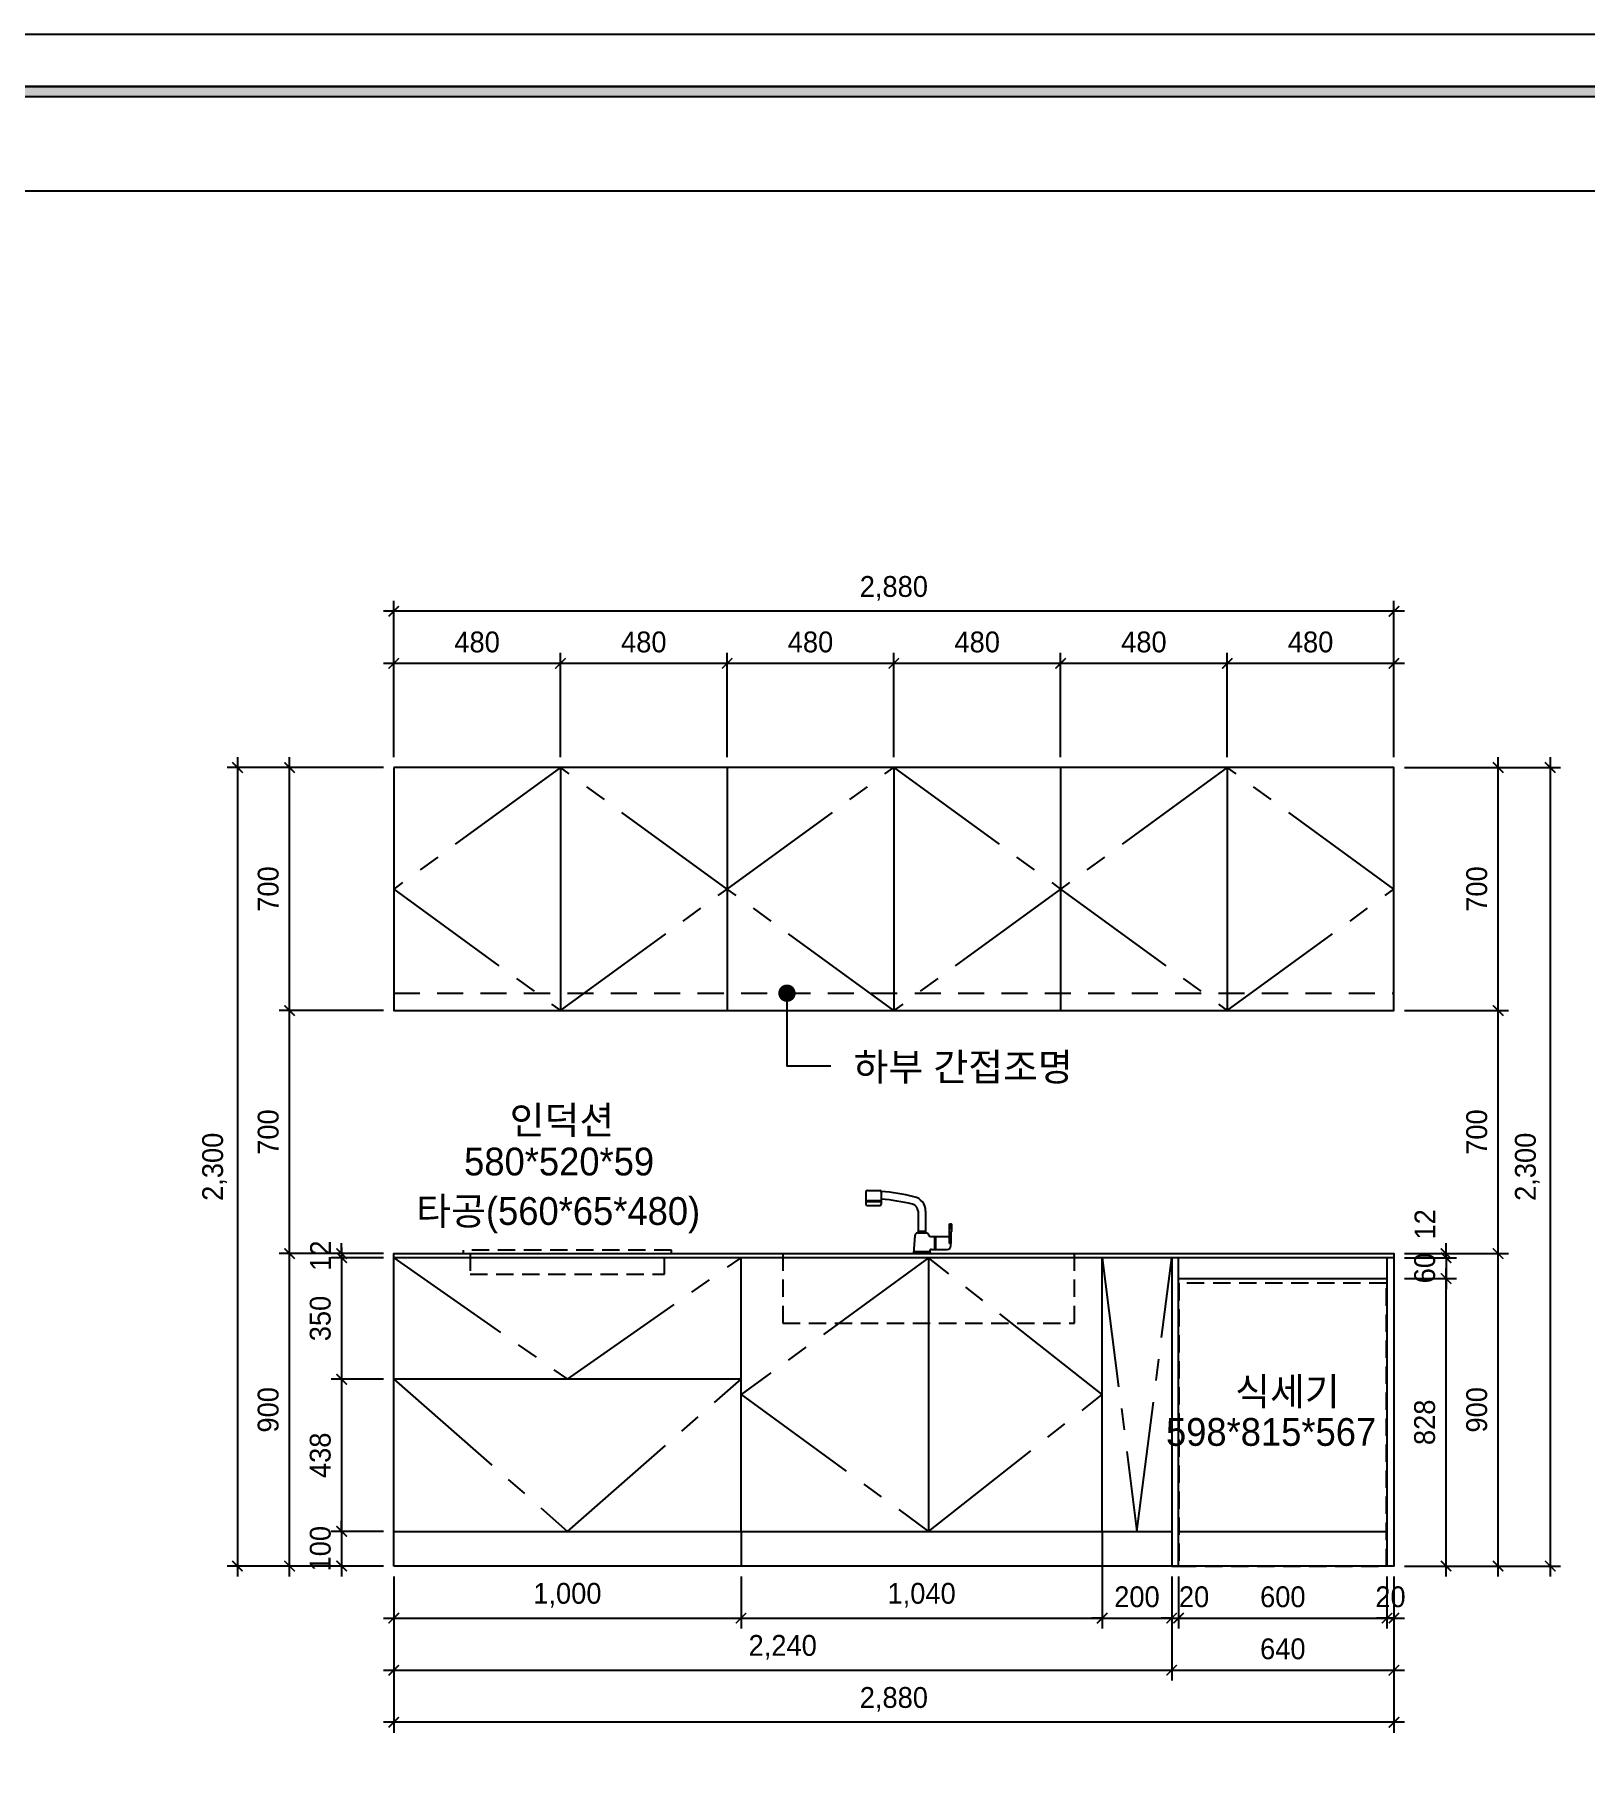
# Model space of a CAD drawing. Header units: inches. Extents: x -192760 to -100777, y -168280 to -114728.
# Drawn here: x -186428 to -181962, y -159849 to -154883 of the extents above; entities that cross this region are included whole.
import ezdxf
from ezdxf.enums import TextEntityAlignment as Align

# ---------------------------------------------------------------- set-up
doc = ezdxf.new("R2010")
doc.units = ezdxf.units.IN
doc.header["$LTSCALE"] = 50
doc.header["$MEASUREMENT"] = 0
for name, pattern in [('CENTER2', [1.125, 0.75, -0.125, 0.125, -0.125]), ('DASHEDX2', [1.5, 1, -0.5]), ('HID', [2.5, 1.5, -1])]:
    doc.linetypes.add(name, pattern=pattern)
for name, color, linetype in [('0-ELC TEXT', 7, 'Continuous'), ('06-FUR', 6, 'Continuous'), ('06-LIGHT', 4, 'Continuous'), ('07-DIM', 5, 'Continuous'), ('3.기호.계단선', 30, 'Continuous'), ('F-SYM', 7, 'Continuous'), ('FORM(YOURNAME)-11', 1, 'Continuous'), ('K-FURNITURE', 7, 'Continuous')]:
    doc.layers.add(name, color=color, linetype=linetype)
doc.styles.add('HY 울릉도 L', font='')
doc.styles.add('YOURNAME', font='HY울릉도M.TTF')
doc.styles.add('코레일둥고', font='Korail_Round_Gothic_Medium.ttf')
doc.styles.get('HY 울릉도 L').set_extended_font_data('HY울릉도L')
doc.dimstyles.new('30', dxfattribs={"dimscale": 30, "dimtxt": 2, "dimasz": 1, "dimexe": 1, "dimexo": 1, "dimgap": 1, "dimtad": 1, "dimdec": 0, "dimrnd": 0.05, "dimdsep": 46, "dimlunit": 6, "dimtxsty": 'HY 울릉도 L', "dimblk": 'ARCHTICK', "dimcen": 2.5, "dimdle": 1, "dimclrd": 133, "dimclre": 133, "dimclrt": 30, "dimadec": 0, "dimazin": 0, "dimtfac": 1, "dimtdec": 0, "dimtix": 1, "dimtmove": 2, "dimatfit": 3, "dimldrblk": 'ARCHTICK', "dimfxl": 0, "dimlwd": -1, "dimlwe": -1, "dimarcsym": 0})

# ---------------------------------------------------------------- blocks, each defined once
blk = doc.blocks.new('FORM-PLAN')
at = {"layer": 'FORM(YOURNAME)-11'}
h = blk.add_hatch(color=256, dxfattribs=at)
h.dxf.hatch_style = 1
h.paths.add_polyline_path([(-71444, 55115), (10556, 55115), (10556, 54915), (-71444, 54915)])
h.paths.add_polyline_path([(-71444, -2085), (10556, -2085), (10556, -2285), (-71444, -2285)])
at = {"layer": 'Defpoints', "color": 158}
for points in [[(-71444, -2285), (10556, -2285), (10556, 55115), (-71444, 55115)], [(-69444, 53115), (-64, 53115), (-64, 1215), (-69444, 1215)]]:
    blk.add_lwpolyline(points, close=True, dxfattribs=at)
at = {"layer": 'FORM(YOURNAME)-11', "color": 250}
blk.add_lwpolyline([(-72444, -3285), (11556, -3285), (11556, 56115), (-72444, 56115)], close=True, dxfattribs=at)
at = {"layer": 'FORM(YOURNAME)-11'}
blk.add_lwpolyline([(-71444, 55115), (10556, 55115), (10556, 54915), (-71444, 54915)], close=True, dxfattribs=at)
at = {"layer": 'FORM(YOURNAME)-11', "color": 3, "style": 'YOURNAME'}
for tag, height, p in [('1', 450, (9905, 18188)), ('2', 450, (9905, 17544)), ('3', 450, (9905, 16257)), ('4', 450, (9905, 14326)), ('5', 515, (9905, 12009)), ('6', 515, (9905, 9757)), ('7', 515, (9905, 7504)), ('8', 515, (9905, 5252)), ('9', 515, (9905, 2999)), ('10', 515, (5655, 811)), ('11', 515, (9905, 747)), ('12', 515, (5655, -1441)), ('13', 515, (9905, -1441))]:
    blk.add_attdef(tag, text='', height=height, dxfattribs=at).set_placement(p, align=Align.MIDDLE_RIGHT)
blk = doc.blocks.new('*U431')
at = {"layer": 'F-SYM', "xscale": 0.15, "yscale": 0.15, "zscale": 0.15}
blk.add_blockref('FORM-PLAN', (-181293.6, -163300.7), dxfattribs=at)
blk = doc.blocks.new('A$C3F93256C')
at = {"layer": 'K-FURNITURE', "color": 40, "linetype": 'Continuous'}
for p, q in [((0, 177.8), (0, 142.7)), ((0, 152.5), (44, 152.5)), ((0, 149.9), (44, 149.9)), ((4, 181.8), (40, 181.8)), ((44, 177.8), (44, 142.7)), ((4, 138.7), (40, 138.7)), ((149.8, 122.5), (149.8, 59.4)), ((171.8, 122.5), (171.8, 59.4)), ((140.8, 52.1), (137.2, 0)), ((148.7, 59.4), (172.9, 59.4)), ((149.8, 64.4), (171.8, 64.4)), ((240, 86.1), (245, 86.1)), ((240, 29.3), (240, 86.1)), ((240, 73.2), (245, 73.2)), ((245, 73.2), (245, 86.1)), ((245, 29.3), (245, 62.6)), ((247.4, 67.9), (247.4, 80.8)), ((184.1, 5), (137.5, 5)), ((184, 6.7), (184.4, 0)), ((185.5, 49.3), (240, 49.3)), ((188.9, 12), (234, 12)), ((197.3, 49.3), (197.3, 12)), ((199.8, 49.3), (199.8, 12)), ((245, 29.3), (240, 29.3)), ((244, 22), (244, 29.3))]:
    blk.add_line(p, q, dxfattribs=at)
for centre, radius, start, end in [((4, 177.8), 4, 90, 180), ((40, 177.8), 4, 0, 90), ((5, -359), 539.3, 75.7066, 85.8695), ((5.4, -356.7), 515, 75.5664, 85.7021), ((129.8, 122.5), 42, 0, 78.5126), ((4, 142.7), 4, 180, 270), ((40, 142.7), 4, 270, 0), ((129.8, 122.5), 20, 0, 78.5126), ((148.7, 51.4), 8, 90, 175.1787), ((172.9, 51.4), 8, 12.6436, 90), ((185.5, 54.3), 5, 192.6436, 270), ((240.4, 80.8), 6.97, 0, 49.5104), ((240.4, 67.9), 6.97, 310.4896, 49.5104), ((188.9, 7), 5, 90, 183.9439), ((234, 22), 10, 270, 0)]:
    blk.add_arc(centre, radius, start, end, dxfattribs=at)
blk = doc.blocks.new('_ArchTick')
at = {"color": 0, "linetype": 'ByBlock', "const_width": 0.15}
blk.add_lwpolyline([(-0.5, -0.5), (0.5, 0.5)], dxfattribs=at)
blk = doc.blocks.new('*D342')
at = {"layer": '07-DIM', "color": 133}
for p, q in [((-182063.2, -156964.8), (-182063.2, -159324.8)), ((-182483.2, -156994.8), (-182033.2, -156994.8)), ((-182483.2, -159294.8), (-182033.2, -159294.8))]:
    blk.add_line(p, q, dxfattribs=at)
at = {"layer": 'Defpoints', "color": 0}
for p in [(-182513.2, -156994.8), (-182513.2, -159294.8), (-182063.2, -159294.8)]:
    blk.add_point(p, dxfattribs=at)
at = {"layer": '07-DIM', "color": 133, "xscale": 30, "yscale": 30, "zscale": 30}
for p, rotation in [((-182063.2, -156994.8), 90), ((-182063.2, -159294.8), 270)]:
    blk.add_blockref('_ArchTick', p, dxfattribs=dict(at, rotation=rotation))
at = {"layer": '07-DIM', "color": 30, "insert": (-182129.2, -158144.8), "char_height": 60, "attachment_point": 5, "rotation": 90, "style": 'HY 울릉도 L'}
blk.add_mtext('2,300', dxfattribs=at)
blk = doc.blocks.new('*D343')
at = {"layer": '07-DIM', "color": 133}
for p, q in [((-182483.2, -158394.8), (-182183.2, -158394.8)), ((-182213.2, -159324.8), (-182213.2, -158364.8)), ((-182483.2, -159294.8), (-182183.2, -159294.8))]:
    blk.add_line(p, q, dxfattribs=at)
at = {"layer": 'Defpoints', "color": 0}
for p in [(-182513.2, -158394.8), (-182213.2, -158394.8), (-182513.2, -159294.8)]:
    blk.add_point(p, dxfattribs=at)
at = {"layer": '07-DIM', "color": 133, "xscale": 30, "yscale": 30, "zscale": 30}
for p, rotation in [((-182213.2, -158394.8), 90), ((-182213.2, -159294.8), 270)]:
    blk.add_blockref('_ArchTick', p, dxfattribs=dict(at, rotation=rotation))
at = {"layer": '07-DIM', "color": 30, "insert": (-182274.6, -158844.8), "char_height": 60, "attachment_point": 5, "rotation": 90, "style": 'HY 울릉도 L'}
blk.add_mtext('900', dxfattribs=at)
blk = doc.blocks.new('*D344')
at = {"layer": '07-DIM', "color": 133}
for p, q in [((-182483.2, -157694.8), (-182183.2, -157694.8)), ((-182213.2, -158424.8), (-182213.2, -157664.8)), ((-182483.2, -158394.8), (-182183.2, -158394.8))]:
    blk.add_line(p, q, dxfattribs=at)
at = {"layer": 'Defpoints', "color": 0}
for p in [(-182513.2, -157694.8), (-182213.2, -157694.8), (-182513.2, -158394.8)]:
    blk.add_point(p, dxfattribs=at)
at = {"layer": '07-DIM', "color": 133, "xscale": 30, "yscale": 30, "zscale": 30}
for p, rotation in [((-182213.2, -157694.8), 90), ((-182213.2, -158394.8), 270)]:
    blk.add_blockref('_ArchTick', p, dxfattribs=dict(at, rotation=rotation))
at = {"layer": '07-DIM', "color": 30, "insert": (-182274.5, -158044.8), "char_height": 60, "attachment_point": 5, "rotation": 90, "style": 'HY 울릉도 L'}
blk.add_mtext('700', dxfattribs=at)
blk = doc.blocks.new('*D345')
at = {"layer": '07-DIM', "color": 133}
for p, q in [((-182213.2, -157724.8), (-182213.2, -156964.8)), ((-182483.2, -156994.8), (-182183.2, -156994.8)), ((-182483.2, -157694.8), (-182183.2, -157694.8))]:
    blk.add_line(p, q, dxfattribs=at)
at = {"layer": 'Defpoints', "color": 0}
for p in [(-182513.2, -156994.8), (-182213.2, -156994.8), (-182513.2, -157694.8)]:
    blk.add_point(p, dxfattribs=at)
at = {"layer": '07-DIM', "color": 133, "xscale": 30, "yscale": 30, "zscale": 30}
for p, rotation in [((-182213.2, -156994.8), 90), ((-182213.2, -157694.8), 270)]:
    blk.add_blockref('_ArchTick', p, dxfattribs=dict(at, rotation=rotation))
at = {"layer": '07-DIM', "color": 30, "insert": (-182274.5, -157344.8), "char_height": 60, "attachment_point": 5, "rotation": 90, "style": 'HY 울릉도 L'}
blk.add_mtext('700', dxfattribs=at)
blk = doc.blocks.new('*D346')
at = {"layer": '07-DIM', "color": 133}
for p, q in [((-185393.2, -156964.8), (-185393.2, -156514.8)), ((-182513.2, -156964.8), (-182513.2, -156514.8)), ((-182483.2, -156544.8), (-185423.2, -156544.8))]:
    blk.add_line(p, q, dxfattribs=at)
at = {"layer": 'Defpoints', "color": 0}
for p in [(-185393.2, -156544.8), (-185393.2, -156994.8), (-182513.2, -156994.8)]:
    blk.add_point(p, dxfattribs=at)
at = {"layer": '07-DIM', "color": 133, "xscale": 30, "yscale": 30, "zscale": 30, "rotation": 180}
blk.add_blockref('_ArchTick', (-185393.2, -156544.8), dxfattribs=at)
at = {"layer": '07-DIM', "color": 133, "xscale": 30, "yscale": 30, "zscale": 30}
blk.add_blockref('_ArchTick', (-182513.2, -156544.8), dxfattribs=at)
at = {"layer": '07-DIM', "color": 30, "insert": (-183953.2, -156478.9), "char_height": 60, "attachment_point": 5, "style": 'HY 울릉도 L'}
blk.add_mtext('2,880', dxfattribs=at)
blk = doc.blocks.new('*D347')
at = {"layer": '07-DIM', "color": 133}
for p, q in [((-185843.2, -156964.8), (-185843.2, -159324.8)), ((-185423.2, -156994.8), (-185873.2, -156994.8)), ((-185423.2, -159294.8), (-185873.2, -159294.8))]:
    blk.add_line(p, q, dxfattribs=at)
at = {"layer": 'Defpoints', "color": 0}
for p in [(-185393.2, -156994.8), (-185843.2, -159294.8), (-185393.2, -159294.8)]:
    blk.add_point(p, dxfattribs=at)
at = {"layer": '07-DIM', "color": 133, "xscale": 30, "yscale": 30, "zscale": 30}
for p, rotation in [((-185843.2, -156994.8), 90), ((-185843.2, -159294.8), 270)]:
    blk.add_blockref('_ArchTick', p, dxfattribs=dict(at, rotation=rotation))
at = {"layer": '07-DIM', "color": 30, "insert": (-185909.2, -158144.8), "char_height": 60, "attachment_point": 5, "rotation": 90, "style": 'HY 울릉도 L'}
blk.add_mtext('2,300', dxfattribs=at)
blk = doc.blocks.new('*D348')
at = {"layer": '07-DIM', "color": 133}
for p, q in [((-185423.2, -158394.8), (-185723.2, -158394.8)), ((-185693.2, -159324.8), (-185693.2, -158364.8)), ((-185423.2, -159294.8), (-185723.2, -159294.8))]:
    blk.add_line(p, q, dxfattribs=at)
at = {"layer": 'Defpoints', "color": 0}
for p in [(-185693.2, -158394.8), (-185393.2, -158394.8), (-185393.2, -159294.8)]:
    blk.add_point(p, dxfattribs=at)
at = {"layer": '07-DIM', "color": 133, "xscale": 30, "yscale": 30, "zscale": 30}
for p, rotation in [((-185693.2, -158394.8), 90), ((-185693.2, -159294.8), 270)]:
    blk.add_blockref('_ArchTick', p, dxfattribs=dict(at, rotation=rotation))
at = {"layer": '07-DIM', "color": 30, "insert": (-185754.6, -158844.8), "char_height": 60, "attachment_point": 5, "rotation": 90, "style": 'HY 울릉도 L'}
blk.add_mtext('900', dxfattribs=at)
blk = doc.blocks.new('*D349')
at = {"layer": '07-DIM', "color": 133}
for p, q in [((-185423.2, -157694.8), (-185723.2, -157694.8)), ((-185693.2, -158424.8), (-185693.2, -157664.8)), ((-185423.2, -158394.8), (-185723.2, -158394.8))]:
    blk.add_line(p, q, dxfattribs=at)
at = {"layer": 'Defpoints', "color": 0}
for p in [(-185693.2, -157694.8), (-185393.2, -157694.8), (-185393.2, -158394.8)]:
    blk.add_point(p, dxfattribs=at)
at = {"layer": '07-DIM', "color": 133, "xscale": 30, "yscale": 30, "zscale": 30}
for p, rotation in [((-185693.2, -157694.8), 90), ((-185693.2, -158394.8), 270)]:
    blk.add_blockref('_ArchTick', p, dxfattribs=dict(at, rotation=rotation))
at = {"layer": '07-DIM', "color": 30, "insert": (-185754.5, -158044.8), "char_height": 60, "attachment_point": 5, "rotation": 90, "style": 'HY 울릉도 L'}
blk.add_mtext('700', dxfattribs=at)
blk = doc.blocks.new('*D350')
at = {"layer": '07-DIM', "color": 133}
for p, q in [((-185693.2, -157724.8), (-185693.2, -156964.8)), ((-185423.2, -156994.8), (-185723.2, -156994.8)), ((-185423.2, -157694.8), (-185723.2, -157694.8))]:
    blk.add_line(p, q, dxfattribs=at)
at = {"layer": 'Defpoints', "color": 0}
for p in [(-185693.2, -156994.8), (-185393.2, -156994.8), (-185393.2, -157694.8)]:
    blk.add_point(p, dxfattribs=at)
at = {"layer": '07-DIM', "color": 133, "xscale": 30, "yscale": 30, "zscale": 30}
for p, rotation in [((-185693.2, -156994.8), 90), ((-185693.2, -157694.8), 270)]:
    blk.add_blockref('_ArchTick', p, dxfattribs=dict(at, rotation=rotation))
at = {"layer": '07-DIM', "color": 30, "insert": (-185754.5, -157344.8), "char_height": 60, "attachment_point": 5, "rotation": 90, "style": 'HY 울릉도 L'}
blk.add_mtext('700', dxfattribs=at)
blk = doc.blocks.new('*D351')
at = {"layer": '07-DIM', "color": 133}
for p, q in [((-185423.2, -158394.8), (-185573.2, -158394.8)), ((-185543.2, -158394.8), (-185543.2, -158364.8)), ((-185543.2, -158394.8), (-185543.2, -158406.8)), ((-185423.2, -158406.8), (-185573.2, -158406.8)), ((-185543.2, -158406.8), (-185543.2, -158436.8))]:
    blk.add_line(p, q, dxfattribs=at)
at = {"layer": 'Defpoints', "color": 0}
for p in [(-185393.2, -158394.8), (-185543.2, -158406.8), (-185393.2, -158406.8)]:
    blk.add_point(p, dxfattribs=at)
at = {"layer": '07-DIM', "color": 133, "xscale": 30, "yscale": 30, "zscale": 30}
for p, rotation in [((-185543.2, -158394.8), 270), ((-185543.2, -158406.8), 90)]:
    blk.add_blockref('_ArchTick', p, dxfattribs=dict(at, rotation=rotation))
at = {"layer": '07-DIM', "color": 30, "insert": (-185603.9, -158400.8), "char_height": 60, "attachment_point": 5, "rotation": 90, "style": 'HY 울릉도 L'}
blk.add_mtext('12', dxfattribs=at)
blk = doc.blocks.new('*D352')
at = {"layer": '07-DIM', "color": 133}
for p, q in [((-185543.2, -158376.8), (-185543.2, -158786.8)), ((-185423.2, -158406.8), (-185573.2, -158406.8)), ((-185423.2, -158756.8), (-185573.2, -158756.8))]:
    blk.add_line(p, q, dxfattribs=at)
at = {"layer": 'Defpoints', "color": 0}
for p in [(-185393.2, -158406.8), (-185543.2, -158756.8), (-185393.2, -158756.8)]:
    blk.add_point(p, dxfattribs=at)
at = {"layer": '07-DIM', "color": 133, "xscale": 30, "yscale": 30, "zscale": 30}
for p, rotation in [((-185543.2, -158406.8), 90), ((-185543.2, -158756.8), 270)]:
    blk.add_blockref('_ArchTick', p, dxfattribs=dict(at, rotation=rotation))
at = {"layer": '07-DIM', "color": 30, "insert": (-185604.6, -158581.8), "char_height": 60, "attachment_point": 5, "rotation": 90, "style": 'HY 울릉도 L'}
blk.add_mtext('350', dxfattribs=at)
blk = doc.blocks.new('*D353')
at = {"layer": '07-DIM', "color": 133}
for p, q in [((-185543.2, -158726.8), (-185543.2, -159224.8)), ((-185423.2, -158756.8), (-185573.2, -158756.8)), ((-185423.2, -159194.8), (-185573.2, -159194.8))]:
    blk.add_line(p, q, dxfattribs=at)
at = {"layer": 'Defpoints', "color": 0}
for p in [(-185393.2, -158756.8), (-185543.2, -159194.8), (-185393.2, -159194.8)]:
    blk.add_point(p, dxfattribs=at)
at = {"layer": '07-DIM', "color": 133, "xscale": 30, "yscale": 30, "zscale": 30}
for p, rotation in [((-185543.2, -158756.8), 90), ((-185543.2, -159194.8), 270)]:
    blk.add_blockref('_ArchTick', p, dxfattribs=dict(at, rotation=rotation))
at = {"layer": '07-DIM', "color": 30, "insert": (-185604.6, -158975.8), "char_height": 60, "attachment_point": 5, "rotation": 90, "style": 'HY 울릉도 L'}
blk.add_mtext('438', dxfattribs=at)
blk = doc.blocks.new('*D354')
at = {"layer": '07-DIM', "color": 133}
for p, q in [((-185423.2, -159194.8), (-185573.2, -159194.8)), ((-185543.2, -159194.8), (-185543.2, -159164.8)), ((-185543.2, -159194.8), (-185543.2, -159294.8)), ((-185423.2, -159294.8), (-185573.2, -159294.8)), ((-185543.2, -159294.8), (-185543.2, -159324.8))]:
    blk.add_line(p, q, dxfattribs=at)
at = {"layer": 'Defpoints', "color": 0}
for p in [(-185393.2, -159194.8), (-185543.2, -159294.8), (-185393.2, -159294.8)]:
    blk.add_point(p, dxfattribs=at)
at = {"layer": '07-DIM', "color": 133, "xscale": 30, "yscale": 30, "zscale": 30}
for p, rotation in [((-185543.2, -159194.8), 270), ((-185543.2, -159294.8), 90)]:
    blk.add_blockref('_ArchTick', p, dxfattribs=dict(at, rotation=rotation))
at = {"layer": '07-DIM', "color": 30, "insert": (-185604.5, -159244.8), "char_height": 60, "attachment_point": 5, "rotation": 90, "style": 'HY 울릉도 L'}
blk.add_mtext('100', dxfattribs=at)
blk = doc.blocks.new('*D355')
at = {"layer": '07-DIM', "color": 133}
for p, q in [((-185393.2, -159324.8), (-185393.2, -159774.8)), ((-182513.2, -159324.8), (-182513.2, -159774.8)), ((-182483.2, -159744.8), (-185423.2, -159744.8))]:
    blk.add_line(p, q, dxfattribs=at)
at = {"layer": 'Defpoints', "color": 0}
for p in [(-185393.2, -159294.8), (-182513.2, -159294.8), (-185393.2, -159744.8)]:
    blk.add_point(p, dxfattribs=at)
at = {"layer": '07-DIM', "color": 133, "xscale": 30, "yscale": 30, "zscale": 30, "rotation": 180}
blk.add_blockref('_ArchTick', (-185393.2, -159744.8), dxfattribs=at)
at = {"layer": '07-DIM', "color": 133, "xscale": 30, "yscale": 30, "zscale": 30}
blk.add_blockref('_ArchTick', (-182513.2, -159744.8), dxfattribs=at)
at = {"layer": '07-DIM', "color": 30, "insert": (-183953.2, -159678.9), "char_height": 60, "attachment_point": 5, "style": 'HY 울릉도 L'}
blk.add_mtext('2,880', dxfattribs=at)
blk = doc.blocks.new('*D356')
at = {"layer": '07-DIM', "color": 133}
for p, q in [((-185393.2, -159324.8), (-185393.2, -159474.8)), ((-184393.2, -159324.8), (-184393.2, -159474.8)), ((-185423.2, -159444.8), (-184363.2, -159444.8))]:
    blk.add_line(p, q, dxfattribs=at)
at = {"layer": 'Defpoints', "color": 0}
for p in [(-185393.2, -159294.8), (-184393.2, -159294.8), (-184393.2, -159444.8)]:
    blk.add_point(p, dxfattribs=at)
at = {"layer": '07-DIM', "color": 133, "xscale": 30, "yscale": 30, "zscale": 30, "rotation": 180}
blk.add_blockref('_ArchTick', (-185393.2, -159444.8), dxfattribs=at)
at = {"layer": '07-DIM', "color": 133, "xscale": 30, "yscale": 30, "zscale": 30}
blk.add_blockref('_ArchTick', (-184393.2, -159444.8), dxfattribs=at)
at = {"layer": '07-DIM', "color": 30, "insert": (-184893.2, -159378.9), "char_height": 60, "attachment_point": 5, "style": 'HY 울릉도 L'}
blk.add_mtext('1,000', dxfattribs=at)
blk = doc.blocks.new('*D357')
at = {"layer": '07-DIM', "color": 133}
for p, q in [((-184393.2, -159324.8), (-184393.2, -159474.8)), ((-183353.2, -159324.8), (-183353.2, -159474.8)), ((-184423.2, -159444.8), (-183323.2, -159444.8))]:
    blk.add_line(p, q, dxfattribs=at)
at = {"layer": 'Defpoints', "color": 0}
for p in [(-184393.2, -159294.8), (-183353.2, -159294.8), (-183353.2, -159444.8)]:
    blk.add_point(p, dxfattribs=at)
at = {"layer": '07-DIM', "color": 133, "xscale": 30, "yscale": 30, "zscale": 30, "rotation": 180}
blk.add_blockref('_ArchTick', (-184393.2, -159444.8), dxfattribs=at)
at = {"layer": '07-DIM', "color": 133, "xscale": 30, "yscale": 30, "zscale": 30}
blk.add_blockref('_ArchTick', (-183353.2, -159444.8), dxfattribs=at)
at = {"layer": '07-DIM', "color": 30, "insert": (-183873.2, -159378.9), "char_height": 60, "attachment_point": 5, "style": 'HY 울릉도 L'}
blk.add_mtext('1,040', dxfattribs=at)
blk = doc.blocks.new('*D358')
at = {"layer": '07-DIM', "color": 133}
for p, q in [((-183353.2, -159324.8), (-183353.2, -159474.8)), ((-183153.2, -159324.8), (-183153.2, -159474.8)), ((-183353.2, -159444.8), (-183383.2, -159444.8)), ((-183353.2, -159444.8), (-183153.2, -159444.8)), ((-183153.2, -159444.8), (-183123.2, -159444.8))]:
    blk.add_line(p, q, dxfattribs=at)
at = {"layer": 'Defpoints', "color": 0}
for p in [(-183353.2, -159294.8), (-183153.2, -159294.8), (-183153.2, -159444.8)]:
    blk.add_point(p, dxfattribs=at)
at = {"layer": '07-DIM', "color": 133, "xscale": 30, "yscale": 30, "zscale": 30}
blk.add_blockref('_ArchTick', (-183353.2, -159444.8), dxfattribs=at)
at = {"layer": '07-DIM', "color": 133, "xscale": 30, "yscale": 30, "zscale": 30, "rotation": 180}
blk.add_blockref('_ArchTick', (-183153.2, -159444.8), dxfattribs=at)
at = {"layer": '07-DIM', "color": 30, "insert": (-183253.2, -159383.6), "char_height": 60, "attachment_point": 5, "style": 'HY 울릉도 L'}
blk.add_mtext('200', dxfattribs=at)
blk = doc.blocks.new('*D359')
at = {"layer": '07-DIM', "color": 133}
for p, q in [((-185393.2, -159324.8), (-185393.2, -159624.8)), ((-183153.2, -159324.8), (-183153.2, -159624.8)), ((-185423.2, -159594.8), (-183123.2, -159594.8))]:
    blk.add_line(p, q, dxfattribs=at)
at = {"layer": 'Defpoints', "color": 0}
for p in [(-185393.2, -159294.8), (-183153.2, -159294.8), (-183153.2, -159594.8)]:
    blk.add_point(p, dxfattribs=at)
at = {"layer": '07-DIM', "color": 133, "xscale": 30, "yscale": 30, "zscale": 30, "rotation": 180}
blk.add_blockref('_ArchTick', (-185393.2, -159594.8), dxfattribs=at)
at = {"layer": '07-DIM', "color": 133, "xscale": 30, "yscale": 30, "zscale": 30}
blk.add_blockref('_ArchTick', (-183153.2, -159594.8), dxfattribs=at)
at = {"layer": '07-DIM', "color": 30, "insert": (-184273.2, -159528.9), "char_height": 60, "attachment_point": 5, "style": 'HY 울릉도 L'}
blk.add_mtext('2,240', dxfattribs=at)
blk = doc.blocks.new('*D360')
at = {"layer": '07-DIM', "color": 133}
for p, q in [((-183153.2, -159324.8), (-183153.2, -159624.8)), ((-182513.2, -159324.8), (-182513.2, -159624.8)), ((-183183.2, -159594.8), (-182483.2, -159594.8))]:
    blk.add_line(p, q, dxfattribs=at)
at = {"layer": 'Defpoints', "color": 0}
for p in [(-183153.2, -159294.8), (-182513.2, -159294.8), (-182513.2, -159594.8)]:
    blk.add_point(p, dxfattribs=at)
at = {"layer": '07-DIM', "color": 133, "xscale": 30, "yscale": 30, "zscale": 30, "rotation": 180}
blk.add_blockref('_ArchTick', (-183153.2, -159594.8), dxfattribs=at)
at = {"layer": '07-DIM', "color": 133, "xscale": 30, "yscale": 30, "zscale": 30}
blk.add_blockref('_ArchTick', (-182513.2, -159594.8), dxfattribs=at)
at = {"layer": '07-DIM', "color": 30, "insert": (-182833.2, -159533.6), "char_height": 60, "attachment_point": 5, "style": 'HY 울릉도 L'}
blk.add_mtext('640', dxfattribs=at)
blk = doc.blocks.new('*D361')
at = {"layer": '07-DIM', "color": 133}
for p, q in [((-183153.2, -159324.8), (-183153.2, -159474.8)), ((-183133.2, -159324.8), (-183133.2, -159474.8)), ((-183153.2, -159444.8), (-183183.2, -159444.8)), ((-183153.2, -159444.8), (-183133.2, -159444.8)), ((-183133.2, -159444.8), (-183103.2, -159444.8))]:
    blk.add_line(p, q, dxfattribs=at)
at = {"layer": 'Defpoints', "color": 0}
for p in [(-183153.2, -159294.8), (-183133.2, -159294.8), (-183133.2, -159444.8)]:
    blk.add_point(p, dxfattribs=at)
at = {"layer": '07-DIM', "color": 133, "xscale": 30, "yscale": 30, "zscale": 30}
blk.add_blockref('_ArchTick', (-183153.2, -159444.8), dxfattribs=at)
at = {"layer": '07-DIM', "color": 133, "xscale": 30, "yscale": 30, "zscale": 30, "rotation": 180}
blk.add_blockref('_ArchTick', (-183133.2, -159444.8), dxfattribs=at)
at = {"layer": '07-DIM', "color": 30, "insert": (-183088.7, -159383.6), "char_height": 60, "attachment_point": 5, "style": 'HY 울릉도 L'}
blk.add_mtext('20', dxfattribs=at)
blk = doc.blocks.new('*D362')
at = {"layer": '07-DIM', "color": 133}
for p, q in [((-183133.2, -159324.8), (-183133.2, -159474.8)), ((-182533.2, -159324.8), (-182533.2, -159474.8)), ((-183163.2, -159444.8), (-182503.2, -159444.8))]:
    blk.add_line(p, q, dxfattribs=at)
at = {"layer": 'Defpoints', "color": 0}
for p in [(-183133.2, -159294.8), (-182533.2, -159294.8), (-182533.2, -159444.8)]:
    blk.add_point(p, dxfattribs=at)
at = {"layer": '07-DIM', "color": 133, "xscale": 30, "yscale": 30, "zscale": 30, "rotation": 180}
blk.add_blockref('_ArchTick', (-183133.2, -159444.8), dxfattribs=at)
at = {"layer": '07-DIM', "color": 133, "xscale": 30, "yscale": 30, "zscale": 30}
blk.add_blockref('_ArchTick', (-182533.2, -159444.8), dxfattribs=at)
at = {"layer": '07-DIM', "color": 30, "insert": (-182833.2, -159383.6), "char_height": 60, "attachment_point": 5, "style": 'HY 울릉도 L'}
blk.add_mtext('600', dxfattribs=at)
blk = doc.blocks.new('*D363')
at = {"layer": '07-DIM', "color": 133}
for p, q in [((-182533.2, -159324.8), (-182533.2, -159474.8)), ((-182513.2, -159324.8), (-182513.2, -159474.8)), ((-182533.2, -159444.8), (-182563.2, -159444.8)), ((-182513.2, -159444.8), (-182533.2, -159444.8)), ((-182513.2, -159444.8), (-182483.2, -159444.8))]:
    blk.add_line(p, q, dxfattribs=at)
at = {"layer": 'Defpoints', "color": 0}
for p in [(-182533.2, -159294.8), (-182513.2, -159294.8), (-182533.2, -159444.8)]:
    blk.add_point(p, dxfattribs=at)
at = {"layer": '07-DIM', "color": 133, "xscale": 30, "yscale": 30, "zscale": 30}
blk.add_blockref('_ArchTick', (-182533.2, -159444.8), dxfattribs=at)
at = {"layer": '07-DIM', "color": 133, "xscale": 30, "yscale": 30, "zscale": 30, "rotation": 180}
blk.add_blockref('_ArchTick', (-182513.2, -159444.8), dxfattribs=at)
at = {"layer": '07-DIM', "color": 30, "insert": (-182523.2, -159383.6), "char_height": 60, "attachment_point": 5, "style": 'HY 울릉도 L'}
blk.add_mtext('20', dxfattribs=at)
blk = doc.blocks.new('*D364')
at = {"layer": '07-DIM', "color": 133}
for p, q in [((-182483.2, -158394.8), (-182333.2, -158394.8)), ((-182363.2, -158394.8), (-182363.2, -158364.8)), ((-182363.2, -158394.8), (-182363.2, -158406.8)), ((-182483.2, -158406.8), (-182333.2, -158406.8)), ((-182363.2, -158406.8), (-182363.2, -158436.8))]:
    blk.add_line(p, q, dxfattribs=at)
at = {"layer": 'Defpoints', "color": 0}
for p in [(-182513.2, -158394.8), (-182513.2, -158406.8), (-182363.2, -158406.8)]:
    blk.add_point(p, dxfattribs=at)
at = {"layer": '07-DIM', "color": 133, "xscale": 30, "yscale": 30, "zscale": 30}
for p, rotation in [((-182363.2, -158394.8), 270), ((-182363.2, -158406.8), 90)]:
    blk.add_blockref('_ArchTick', p, dxfattribs=dict(at, rotation=rotation))
at = {"layer": '07-DIM', "color": 30, "insert": (-182423.9, -158310.6), "char_height": 60, "attachment_point": 5, "rotation": 90, "style": 'HY 울릉도 L'}
blk.add_mtext('12', dxfattribs=at)
blk = doc.blocks.new('*D365')
at = {"layer": '07-DIM', "color": 133}
for p, q in [((-182363.2, -158406.8), (-182363.2, -158376.8)), ((-182483.2, -158406.8), (-182333.2, -158406.8)), ((-182363.2, -158406.8), (-182363.2, -158466.8)), ((-182483.2, -158466.8), (-182333.2, -158466.8)), ((-182363.2, -158466.8), (-182363.2, -158496.8))]:
    blk.add_line(p, q, dxfattribs=at)
at = {"layer": 'Defpoints', "color": 0}
for p in [(-182513.2, -158406.8), (-182513.2, -158466.8), (-182363.2, -158466.8)]:
    blk.add_point(p, dxfattribs=at)
at = {"layer": '07-DIM', "color": 133, "xscale": 30, "yscale": 30, "zscale": 30}
for p, rotation in [((-182363.2, -158406.8), 270), ((-182363.2, -158466.8), 90)]:
    blk.add_blockref('_ArchTick', p, dxfattribs=dict(at, rotation=rotation))
at = {"layer": '07-DIM', "color": 30, "insert": (-182424.5, -158436.8), "char_height": 60, "attachment_point": 5, "rotation": 90, "style": 'HY 울릉도 L'}
blk.add_mtext('60', dxfattribs=at)
blk = doc.blocks.new('*D366')
at = {"layer": '07-DIM', "color": 133}
for p, q in [((-182363.2, -159324.8), (-182363.2, -158436.8)), ((-182483.2, -158466.8), (-182333.2, -158466.8)), ((-182483.2, -159294.8), (-182333.2, -159294.8))]:
    blk.add_line(p, q, dxfattribs=at)
at = {"layer": 'Defpoints', "color": 0}
for p in [(-182513.2, -158466.8), (-182363.2, -158466.8), (-182513.2, -159294.8)]:
    blk.add_point(p, dxfattribs=at)
at = {"layer": '07-DIM', "color": 133, "xscale": 30, "yscale": 30, "zscale": 30}
for p, rotation in [((-182363.2, -158466.8), 90), ((-182363.2, -159294.8), 270)]:
    blk.add_blockref('_ArchTick', p, dxfattribs=dict(at, rotation=rotation))
at = {"layer": '07-DIM', "color": 30, "insert": (-182424.6, -158880.8), "char_height": 60, "attachment_point": 5, "rotation": 90, "style": 'HY 울릉도 L'}
blk.add_mtext('828', dxfattribs=at)
blk = doc.blocks.new('*D367')
at = {"layer": '07-DIM', "color": 133}
for p, q in [((-182993.2, -156964.8), (-182993.2, -156664.8)), ((-182513.2, -156964.8), (-182513.2, -156664.8)), ((-182483.2, -156694.8), (-183023.2, -156694.8))]:
    blk.add_line(p, q, dxfattribs=at)
at = {"layer": 'Defpoints', "color": 0}
for p in [(-182993.2, -156694.8), (-182993.2, -156994.8), (-182513.2, -156994.8)]:
    blk.add_point(p, dxfattribs=at)
at = {"layer": '07-DIM', "color": 133, "xscale": 30, "yscale": 30, "zscale": 30, "rotation": 180}
blk.add_blockref('_ArchTick', (-182993.2, -156694.8), dxfattribs=at)
at = {"layer": '07-DIM', "color": 133, "xscale": 30, "yscale": 30, "zscale": 30}
blk.add_blockref('_ArchTick', (-182513.2, -156694.8), dxfattribs=at)
at = {"layer": '07-DIM', "color": 30, "insert": (-182753.2, -156633.5), "char_height": 60, "attachment_point": 5, "style": 'HY 울릉도 L'}
blk.add_mtext('480', dxfattribs=at)
blk = doc.blocks.new('*D368')
at = {"layer": '07-DIM', "color": 133}
for p, q in [((-183473.2, -156964.8), (-183473.2, -156664.8)), ((-182993.2, -156964.8), (-182993.2, -156664.8)), ((-182963.2, -156694.8), (-183503.2, -156694.8))]:
    blk.add_line(p, q, dxfattribs=at)
at = {"layer": 'Defpoints', "color": 0}
for p in [(-183473.2, -156694.8), (-183473.2, -156994.8), (-182993.2, -156994.8)]:
    blk.add_point(p, dxfattribs=at)
at = {"layer": '07-DIM', "color": 133, "xscale": 30, "yscale": 30, "zscale": 30, "rotation": 180}
blk.add_blockref('_ArchTick', (-183473.2, -156694.8), dxfattribs=at)
at = {"layer": '07-DIM', "color": 133, "xscale": 30, "yscale": 30, "zscale": 30}
blk.add_blockref('_ArchTick', (-182993.2, -156694.8), dxfattribs=at)
at = {"layer": '07-DIM', "color": 30, "insert": (-183233.2, -156633.5), "char_height": 60, "attachment_point": 5, "style": 'HY 울릉도 L'}
blk.add_mtext('480', dxfattribs=at)
blk = doc.blocks.new('*D370')
at = {"layer": '07-DIM', "color": 133}
for p, q in [((-183953.2, -156964.8), (-183953.2, -156664.8)), ((-183473.2, -156964.8), (-183473.2, -156664.8)), ((-183443.2, -156694.8), (-183983.2, -156694.8))]:
    blk.add_line(p, q, dxfattribs=at)
at = {"layer": 'Defpoints', "color": 0}
for p in [(-183953.2, -156694.8), (-183953.2, -156994.8), (-183473.2, -156994.8)]:
    blk.add_point(p, dxfattribs=at)
at = {"layer": '07-DIM', "color": 133, "xscale": 30, "yscale": 30, "zscale": 30, "rotation": 180}
blk.add_blockref('_ArchTick', (-183953.2, -156694.8), dxfattribs=at)
at = {"layer": '07-DIM', "color": 133, "xscale": 30, "yscale": 30, "zscale": 30}
blk.add_blockref('_ArchTick', (-183473.2, -156694.8), dxfattribs=at)
at = {"layer": '07-DIM', "color": 30, "insert": (-183713.2, -156633.5), "char_height": 60, "attachment_point": 5, "style": 'HY 울릉도 L'}
blk.add_mtext('480', dxfattribs=at)
blk = doc.blocks.new('*D369')
at = {"layer": '07-DIM', "color": 133}
for p, q in [((-184433.2, -156964.8), (-184433.2, -156664.8)), ((-183953.2, -156964.8), (-183953.2, -156664.8)), ((-183923.2, -156694.8), (-184463.2, -156694.8))]:
    blk.add_line(p, q, dxfattribs=at)
at = {"layer": 'Defpoints', "color": 0}
for p in [(-184433.2, -156694.8), (-184433.2, -156994.8), (-183953.2, -156994.8)]:
    blk.add_point(p, dxfattribs=at)
at = {"layer": '07-DIM', "color": 133, "xscale": 30, "yscale": 30, "zscale": 30, "rotation": 180}
blk.add_blockref('_ArchTick', (-184433.2, -156694.8), dxfattribs=at)
at = {"layer": '07-DIM', "color": 133, "xscale": 30, "yscale": 30, "zscale": 30}
blk.add_blockref('_ArchTick', (-183953.2, -156694.8), dxfattribs=at)
at = {"layer": '07-DIM', "color": 30, "insert": (-184193.2, -156633.5), "char_height": 60, "attachment_point": 5, "style": 'HY 울릉도 L'}
blk.add_mtext('480', dxfattribs=at)
blk = doc.blocks.new('*D372')
at = {"layer": '07-DIM', "color": 133}
for p, q in [((-184913.2, -156964.8), (-184913.2, -156664.8)), ((-184433.2, -156964.8), (-184433.2, -156664.8)), ((-184403.2, -156694.8), (-184943.2, -156694.8))]:
    blk.add_line(p, q, dxfattribs=at)
at = {"layer": 'Defpoints', "color": 0}
for p in [(-184913.2, -156694.8), (-184913.2, -156994.8), (-184433.2, -156994.8)]:
    blk.add_point(p, dxfattribs=at)
at = {"layer": '07-DIM', "color": 133, "xscale": 30, "yscale": 30, "zscale": 30, "rotation": 180}
blk.add_blockref('_ArchTick', (-184913.2, -156694.8), dxfattribs=at)
at = {"layer": '07-DIM', "color": 133, "xscale": 30, "yscale": 30, "zscale": 30}
blk.add_blockref('_ArchTick', (-184433.2, -156694.8), dxfattribs=at)
at = {"layer": '07-DIM', "color": 30, "insert": (-184673.2, -156633.5), "char_height": 60, "attachment_point": 5, "style": 'HY 울릉도 L'}
blk.add_mtext('480', dxfattribs=at)
blk = doc.blocks.new('*D371')
at = {"layer": '07-DIM', "color": 133}
for p, q in [((-185393.2, -156964.8), (-185393.2, -156664.8)), ((-184913.2, -156964.8), (-184913.2, -156664.8)), ((-184883.2, -156694.8), (-185423.2, -156694.8))]:
    blk.add_line(p, q, dxfattribs=at)
at = {"layer": 'Defpoints', "color": 0}
for p in [(-185393.2, -156694.8), (-185393.2, -156994.8), (-184913.2, -156994.8)]:
    blk.add_point(p, dxfattribs=at)
at = {"layer": '07-DIM', "color": 133, "xscale": 30, "yscale": 30, "zscale": 30, "rotation": 180}
blk.add_blockref('_ArchTick', (-185393.2, -156694.8), dxfattribs=at)
at = {"layer": '07-DIM', "color": 133, "xscale": 30, "yscale": 30, "zscale": 30}
blk.add_blockref('_ArchTick', (-184913.2, -156694.8), dxfattribs=at)
at = {"layer": '07-DIM', "color": 30, "insert": (-185153.2, -156633.5), "char_height": 60, "attachment_point": 5, "style": 'HY 울릉도 L'}
blk.add_mtext('480', dxfattribs=at)

msp = doc.modelspace()

# ---------------------------------------------------------------- linework, layer by layer
at = {"layer": '0-ELC TEXT', "color": 10, "const_width": 25}
msp.add_lwpolyline([(-184260.9, -157632.3, 1), (-184260.9, -157657.3, 1)], format="xyb", close=True, dxfattribs=at)
at = {"layer": '0-ELC TEXT', "color": 10}
msp.add_lwpolyline([(-184260.9, -157644.8), (-184260.9, -157854.4), (-184135.1, -157854.4)], dxfattribs=at)
at = {"layer": '06-FUR'}
for p, q in [((-184913.2, -156994.8), (-184913.2, -157694.8)), ((-184433.2, -156994.8), (-184433.2, -157694.8)), ((-183953.2, -156994.8), (-183953.2, -157694.8)), ((-183473.2, -156994.8), (-183473.2, -157694.8)), ((-182993.2, -156994.8), (-182993.2, -157694.8)), ((-182513.2, -158406.8), (-185393.2, -158406.8)), ((-184393.2, -159194.8), (-184393.2, -158406.8)), ((-183853.2, -158406.8), (-183853.2, -159194.8)), ((-183353.2, -159194.8), (-183353.2, -158406.8)), ((-182533.2, -158406.8), (-182533.2, -159294.8)), ((-183133.2, -158466.8), (-182533.2, -158466.8)), ((-184393.2, -158756.8), (-185393.2, -158756.8)), ((-185393.2, -159194.8), (-183153.2, -159194.8)), ((-183133.2, -159194.8), (-182533.2, -159194.8))]:
    msp.add_line(p, q, dxfattribs=at)
for points in [[(-185393.2, -156994.8), (-185393.2, -157694.8), (-182513.2, -157694.8), (-182513.2, -156994.8), (-185393.2, -156994.8)], [(-185393.2, -159294.8), (-185393.2, -158394.8), (-182513.2, -158394.8), (-182513.2, -159294.8), (-185393.2, -159294.8)]]:
    msp.add_lwpolyline(points, dxfattribs=at)
at = {"layer": '06-FUR', "color": 1, "linetype": 'CENTER2', "ltscale": 10}
for points in [[(-184913.2, -157694.8), (-184433.2, -157344.8), (-184913.2, -156994.8), (-185393.2, -157344.8), (-184913.2, -157694.8)], [(-183953.2, -157694.8), (-184433.2, -157344.8), (-183953.2, -156994.8), (-183473.2, -157344.8), (-183953.2, -157694.8)], [(-182993.2, -157694.8), (-182513.2, -157344.8), (-182993.2, -156994.8), (-183473.2, -157344.8), (-182993.2, -157694.8)], [(-185393.2, -158406.8), (-184893.2, -158756.8), (-184393.2, -158406.8)], [(-183853.2, -159194.8), (-183353.2, -158800.8), (-183853.2, -158406.8), (-184393.2, -158800.8), (-183853.2, -159194.8)], [(-183353.2, -158406.8), (-183253.2, -159194.8), (-183153.2, -158406.8)], [(-185393.2, -158756.8), (-184893.2, -159194.8), (-184393.2, -158756.8)]]:
    msp.add_lwpolyline(points, dxfattribs=at)
at = {"layer": '06-FUR', "color": 7, "linetype": 'DASHEDX2'}
for points in [[(-184593.2, -158394.8), (-184593.2, -158384.8), (-185193.2, -158384.8), (-185193.2, -158394.8), (-184593.2, -158394.8)], [(-185173.2, -158394.8), (-185173.2, -158453.8), (-184613.2, -158453.8), (-184613.2, -158394.8)]]:
    msp.add_lwpolyline(points, dxfattribs=at)
at = {"layer": '06-FUR', "color": 8, "linetype": 'DASHEDX2'}
msp.add_lwpolyline([(-184273.2, -158394.8), (-184273.2, -158594.8), (-183433.2, -158594.8), (-183433.2, -158394.8)], dxfattribs=at)
at = {"layer": '06-FUR'}
msp.add_lwpolyline([(-183153.2, -159294.8), (-183133.2, -159294.8), (-183133.2, -158406.8), (-183153.2, -158406.8)], close=True, dxfattribs=at)
at = {"layer": '06-FUR', "color": 7, "linetype": 'DASHEDX2'}
msp.add_lwpolyline([(-183132.2, -159294.8), (-182534.2, -159294.8), (-182534.2, -158479.8), (-183132.2, -158479.8)], close=True, dxfattribs=at)
at = {"layer": '06-LIGHT', "color": 1, "linetype": 'HID'}
msp.add_lwpolyline([(-185393.2, -157644.8), (-182513.2, -157644.8)], dxfattribs=at)
at = {"layer": '07-DIM'}
for p, q in [((-184393.2, -159194.8), (-184393.2, -159294.8)), ((-183353.2, -159194.8), (-183353.2, -159417.6))]:
    msp.add_line(p, q, dxfattribs=at)

# ---------------------------------------------------------------- block references
msp.add_blockref('A$C3F93256C', (-184033.4, -158394.8))
at = {"layer": '3.기호.계단선'}
msp.add_blockref('*U431', (0, 0), dxfattribs=at)

# ---------------------------------------------------------------- texts
at = {"layer": '0-ELC TEXT', "color": 10, "style": '코레일둥고'}
msp.add_text('하부 간접조명', height=80, dxfattribs=at).set_placement((-184069.3, -157897.2))
at = {"layer": '06-FUR', "color": 7, "linetype": 'DASHEDX2', "style": '코레일둥고'}
for s, p in [('인덕션', (-185059.5, -158050.4)), ('580*520*59', (-185190.6, -158169.6)), ('타공(560*65*480)', (-185328.5, -158312.2)), ('식세기', (-182970.5, -158832.1)), ('598*815*567', (-183169.6, -158948.5))]:
    msp.add_text(s, height=80, dxfattribs=at).set_placement(p)

# ---------------------------------------------------------------- dimensions: what is measured, and where the dimension line sits
at = {"layer": '07-DIM'}
for base, p1, p2, picture, middle in [((-185393.2, -156544.8), (-182513.2, -156994.8), (-185393.2, -156994.8), '*D346', (-183953.2, -156478.9)), ((-185393.2, -156694.8), (-184913.2, -156994.8), (-185393.2, -156994.8), '*D371', (-185153.2, -156633.5)), ((-184913.2, -156694.8), (-184433.2, -156994.8), (-184913.2, -156994.8), '*D372', (-184673.2, -156633.5)), ((-184433.2, -156694.8), (-183953.2, -156994.8), (-184433.2, -156994.8), '*D369', (-184193.2, -156633.5)), ((-183953.2, -156694.8), (-183473.2, -156994.8), (-183953.2, -156994.8), '*D370', (-183713.2, -156633.5)), ((-183473.2, -156694.8), (-182993.2, -156994.8), (-183473.2, -156994.8), '*D368', (-183233.2, -156633.5)), ((-182993.2, -156694.8), (-182513.2, -156994.8), (-182993.2, -156994.8), '*D367', (-182753.2, -156633.5)), ((-185393.2, -159744.8), (-182513.2, -159294.8), (-185393.2, -159294.8), '*D355', (-183953.2, -159678.9)), ((-184393.2, -159444.8), (-185393.2, -159294.8), (-184393.2, -159294.8), '*D356', (-184893.2, -159378.9)), ((-183153.2, -159594.8), (-185393.2, -159294.8), (-183153.2, -159294.8), '*D359', (-184273.2, -159528.9)), ((-183353.2, -159444.8), (-184393.2, -159294.8), (-183353.2, -159294.8), '*D357', (-183873.2, -159378.9)), ((-183153.2, -159444.8), (-183353.2, -159294.8), (-183153.2, -159294.8), '*D358', (-183253.2, -159383.6)), ((-182513.2, -159594.8), (-183153.2, -159294.8), (-182513.2, -159294.8), '*D360', (-182833.2, -159533.6)), ((-182533.2, -159444.8), (-183133.2, -159294.8), (-182533.2, -159294.8), '*D362', (-182833.2, -159383.6)), ((-182533.2, -159444.8), (-182513.2, -159294.8), (-182533.2, -159294.8), '*D363', (-182523.2, -159383.6))]:
    dim = msp.add_linear_dim(base=base, p1=p1, p2=p2, dimstyle='30', override={"dimfxl": 1.25, "dimarcsym": 2}, dxfattribs=at)
    dim.commit()
    dim.dimension.update_dxf_attribs({"geometry": picture, "text_midpoint": middle})
for base, p1, p2, picture, middle in [((-185843.2, -159294.8), (-185393.2, -156994.8), (-185393.2, -159294.8), '*D347', (-185909.2, -158144.8)), ((-185693.2, -156994.8), (-185393.2, -157694.8), (-185393.2, -156994.8), '*D350', (-185754.5, -157344.8)), ((-182063.2, -159294.8), (-182513.2, -156994.8), (-182513.2, -159294.8), '*D342', (-182129.2, -158144.8)), ((-182213.2, -156994.8), (-182513.2, -157694.8), (-182513.2, -156994.8), '*D345', (-182274.5, -157344.8)), ((-185693.2, -157694.8), (-185393.2, -158394.8), (-185393.2, -157694.8), '*D349', (-185754.5, -158044.8)), ((-182213.2, -157694.8), (-182513.2, -158394.8), (-182513.2, -157694.8), '*D344', (-182274.5, -158044.8)), ((-185543.2, -158406.8), (-185393.2, -158394.8), (-185393.2, -158406.8), '*D351', (-185603.9, -158400.8)), ((-185693.2, -158394.8), (-185393.2, -159294.8), (-185393.2, -158394.8), '*D348', (-185754.6, -158844.8)), ((-185543.2, -158756.8), (-185393.2, -158406.8), (-185393.2, -158756.8), '*D352', (-185604.6, -158581.8)), ((-182213.2, -158394.8), (-182513.2, -159294.8), (-182513.2, -158394.8), '*D343', (-182274.6, -158844.8)), ((-182363.2, -158466.8), (-182513.2, -158406.8), (-182513.2, -158466.8), '*D365', (-182424.5, -158436.8)), ((-182363.2, -158466.8), (-182513.2, -159294.8), (-182513.2, -158466.8), '*D366', (-182424.6, -158880.8)), ((-185543.2, -159194.8), (-185393.2, -158756.8), (-185393.2, -159194.8), '*D353', (-185604.6, -158975.8)), ((-185543.2, -159294.8), (-185393.2, -159194.8), (-185393.2, -159294.8), '*D354', (-185604.5, -159244.8))]:
    dim = msp.add_linear_dim(base=base, p1=p1, p2=p2, angle=90, dimstyle='30', override={"dimfxl": 1.25, "dimarcsym": 2}, dxfattribs=at)
    dim.commit()
    dim.dimension.update_dxf_attribs({"geometry": picture, "text_midpoint": middle})
dim = msp.add_linear_dim(base=(-182363.2, -158406.8), p1=(-182513.2, -158394.8), p2=(-182513.2, -158406.8), angle=90, dimstyle='30', override={"dimfxl": 1.25, "dimarcsym": 2}, dxfattribs=at)
dim.commit()
dim.dimension.update_dxf_attribs({"geometry": '*D364', "text_midpoint": (-182423.9, -158310.6), "dimtype": 160})
dim = msp.add_linear_dim(base=(-183133.2, -159444.8), p1=(-183153.2, -159294.8), p2=(-183133.2, -159294.8), dimstyle='30', override={"dimfxl": 1.25, "dimarcsym": 2}, dxfattribs=at)
dim.commit()
dim.dimension.update_dxf_attribs({"geometry": '*D361', "text_midpoint": (-183088.7, -159383.6), "dimtype": 160})

doc.saveas('drawing.dxf')
